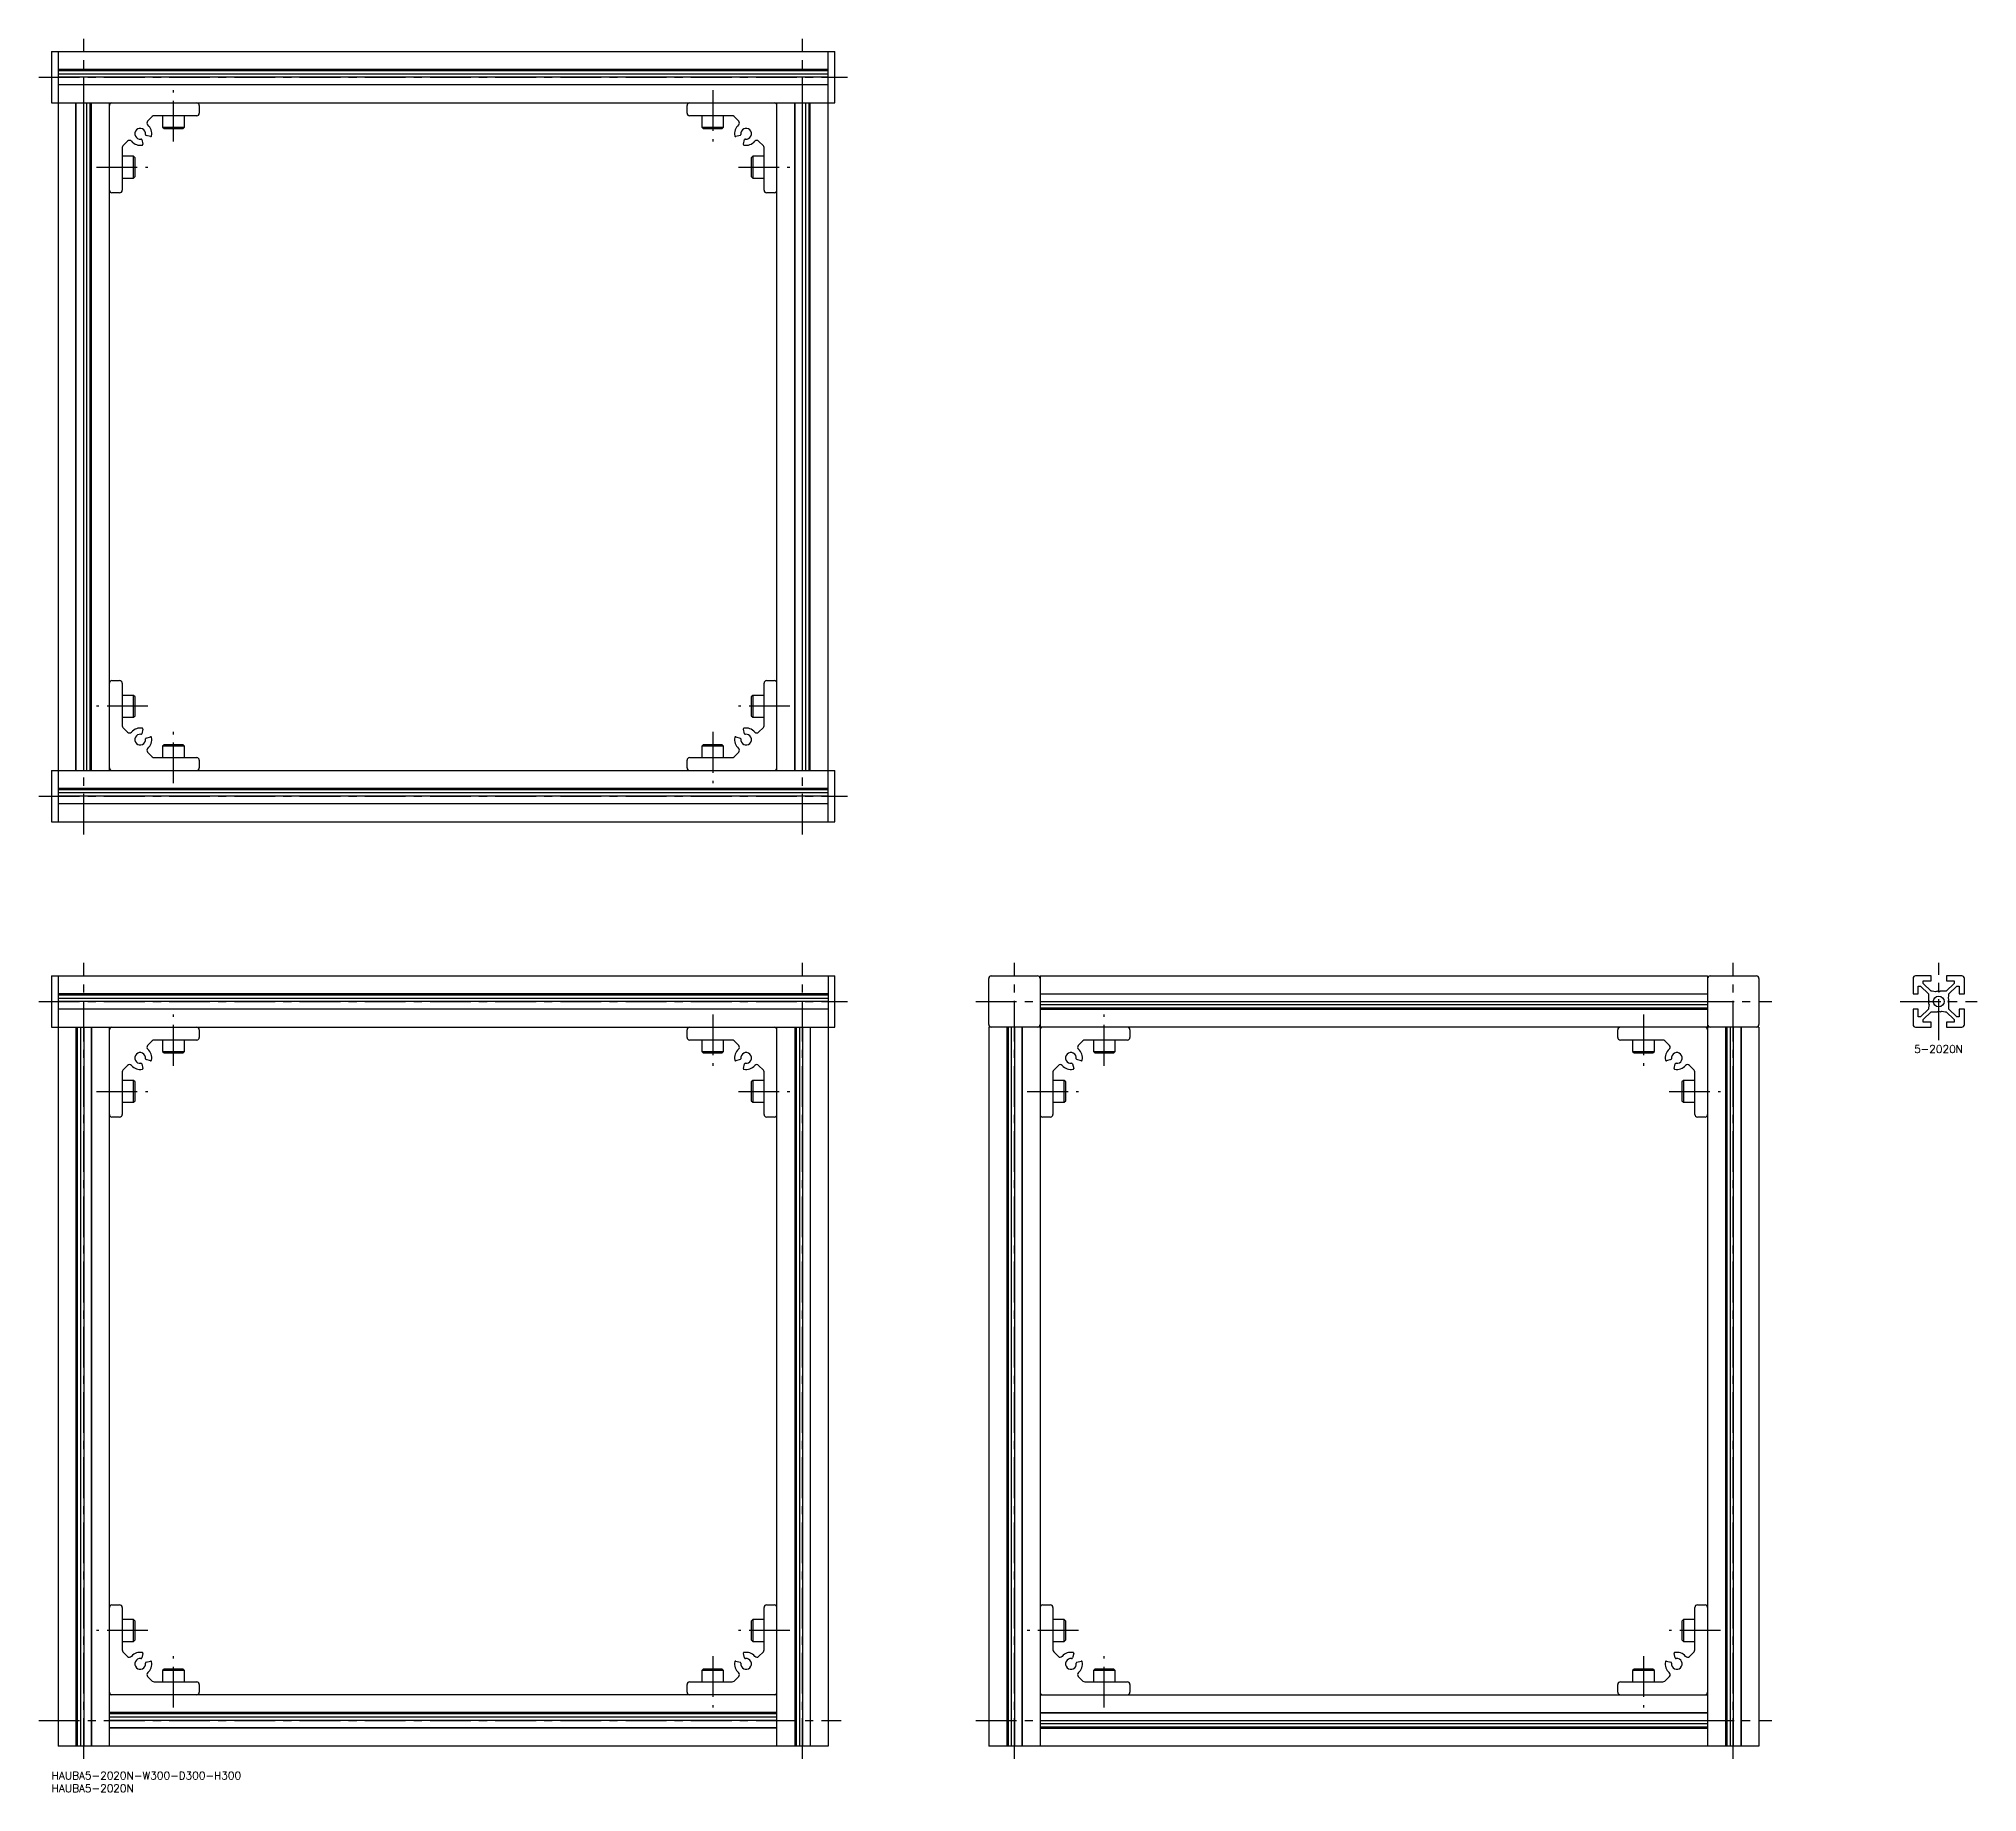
# Model space of a CAD drawing. Extents: x -5 to 750, y -8 to 675.
import ezdxf

# ---------------------------------------------------------------- set-up
doc = ezdxf.new("R2010")
doc.units = 0
doc.header["$LTSCALE"] = 0.5
doc.linetypes.add('CENTER', pattern=[50.8, 31.75, -6.35, 6.35, -6.35])
for name, color, linetype in [('MSM_CENTER', 1, 'CENTER'), ('MSM_CONTINUOUS', 7, 'CONTINUOUS'), ('MSM_PART_NUMBER', 7, 'CONTINUOUS')]:
    doc.layers.add(name, color=color, linetype=linetype)
doc.styles.get("Standard").update_dxf_attribs({"font": 'txt.shx', "height": 3, "bigfont": 'bigfont.shx'})

# ---------------------------------------------------------------- blocks, each defined once
blk = doc.blocks.new('*U8')
at = {"layer": 'MSM_PART_NUMBER'}
blk.add_text('HAUBA5-2020N-W300-D300-H300', height=3, dxfattribs=at).set_placement((0, -3))
blk = doc.blocks.new('*U9')
at = {"layer": 'MSM_PART_NUMBER'}
blk.add_text('HAUBA5-2020N', height=3, dxfattribs=at).set_placement((0, -8))
blk = doc.blocks.new('*U10')
at = {"layer": 'MSM_PART_NUMBER'}
blk.add_text('5-2020N', height=3, dxfattribs=at).set_placement((725.4, 279.97))

msp = doc.modelspace()

# ---------------------------------------------------------------- linework, layer by layer
at = {"layer": 'MSM_CENTER'}
for p, q in [((12.5, 365), (12.5, 675)), ((292.5, 365), (292.5, 675)), ((-5, 660), (310, 660)), ((47.5, 635), (47.5, 655)), ((257.5, 655), (257.5, 635)), ((17.5, 625), (37.5, 625)), ((267.5, 625), (287.5, 625)), ((37.5, 415), (17.5, 415)), ((287.5, 415), (267.5, 415)), ((47.5, 385), (47.5, 405)), ((257.5, 405), (257.5, 385)), ((-5, 380), (310, 380)), ((12.5, 5), (12.5, 315)), ((292.5, 5), (292.5, 315)), ((375, 5), (375, 315)), ((655, 5), (655, 315)), ((735, 285), (735, 315)), ((-5, 300), (310, 300)), ((47.5, 275), (47.5, 295)), ((257.5, 295), (257.5, 275)), ((360, 300), (670, 300)), ((410, 275), (410, 295)), ((620, 295), (620, 275)), ((720, 300), (750, 300)), ((17.5, 265), (37.5, 265)), ((267.5, 265), (287.5, 265)), ((380, 265), (400, 265)), ((630, 265), (650, 265)), ((37.5, 55), (17.5, 55)), ((287.5, 55), (267.5, 55)), ((400, 55), (380, 55)), ((650, 55), (630, 55)), ((47.5, 25), (47.5, 45)), ((257.5, 45), (257.5, 25)), ((410, 25), (410, 45)), ((620, 45), (620, 25)), ((-5, 20), (307.5, 20)), ((360, 20), (670, 20))]:
    msp.add_line(p, q, dxfattribs=at)
at = {"layer": 'MSM_CONTINUOUS'}
for p, q in [((0, 670), (305, 670)), ((0, 670), (0, 650)), ((2.5, 670), (2.5, 370)), ((302.5, 370), (302.5, 670)), ((305, 650), (305, 670)), ((302.5, 663), (2.5, 663)), ((302.5, 662.94), (2.5, 662.94)), ((302.5, 662.5), (2.5, 662.5)), ((302.5, 661.22), (2.5, 661.22)), ((302.5, 660), (2.5, 660)), ((302.5, 657.06), (2.5, 657.06)), ((302.5, 657), (2.5, 657)), ((0, 650), (305, 650)), ((9.5, 390), (9.5, 650)), ((9.56, 390), (9.56, 650)), ((12.5, 390), (12.5, 650)), ((13.72, 390), (13.72, 650)), ((15, 390), (15, 650)), ((15.44, 390), (15.44, 650)), ((15.5, 390), (15.5, 650)), ((22.5, 390), (22.5, 650)), ((282.5, 390), (282.5, 650)), ((289.5, 390), (289.5, 650)), ((289.56, 390), (289.56, 650)), ((292.5, 390), (292.5, 650)), ((293.72, 390), (293.72, 650)), ((295, 390), (295, 650)), ((295.44, 390), (295.44, 650)), ((295.5, 390), (295.5, 650)), ((39.21, 644.71), (37.38, 642.88)), ((56.5, 645), (39.91, 645)), ((43.25, 645), (43.25, 640.57)), ((51.75, 640.57), (51.75, 645)), ((57.5, 649), (57.5, 646)), ((247.5, 646), (247.5, 649)), ((265.09, 645), (248.5, 645)), ((253.25, 645), (253.25, 640.57)), ((261.75, 640.57), (261.75, 645)), ((267.62, 642.88), (265.79, 644.71)), ((29.62, 635.12), (27.79, 633.29)), ((35.12, 635.7), (35.58, 633.95)), ((38.55, 636.92), (36.8, 637.38)), ((43.25, 640.57), (43.82, 640)), ((43.25, 640.57), (51.75, 640.57)), ((43.82, 640), (51.18, 640)), ((51.18, 640), (51.75, 640.57)), ((253.25, 640.57), (253.82, 640)), ((253.25, 640.57), (261.75, 640.57)), ((253.82, 640), (261.18, 640)), ((261.18, 640), (261.75, 640.57)), ((268.2, 637.38), (266.45, 636.92)), ((269.42, 633.95), (269.88, 635.7)), ((277.21, 633.29), (275.38, 635.12)), ((27.5, 632.59), (27.5, 616)), ((31.93, 629.25), (27.5, 629.25)), ((32.5, 628.68), (31.93, 629.25)), ((31.93, 620.75), (31.93, 629.25)), ((32.5, 621.32), (32.5, 628.68)), ((273.07, 629.25), (272.5, 628.68)), ((272.5, 628.68), (272.5, 621.32)), ((277.5, 629.25), (273.07, 629.25)), ((273.07, 629.25), (273.07, 620.75)), ((277.5, 616), (277.5, 632.59)), ((27.5, 620.75), (31.93, 620.75)), ((31.93, 620.75), (32.5, 621.32)), ((272.5, 621.32), (273.07, 620.75)), ((273.07, 620.75), (277.5, 620.75)), ((26.5, 615), (23.5, 615)), ((281.5, 615), (278.5, 615)), ((23.5, 425), (26.5, 425)), ((27.5, 424), (27.5, 407.41)), ((277.5, 407.41), (277.5, 424)), ((278.5, 425), (281.5, 425)), ((31.93, 419.25), (27.5, 419.25)), ((32.5, 418.68), (31.93, 419.25)), ((31.93, 410.75), (31.93, 419.25)), ((32.5, 411.32), (32.5, 418.68)), ((273.07, 419.25), (272.5, 418.68)), ((272.5, 418.68), (272.5, 411.32)), ((277.5, 419.25), (273.07, 419.25)), ((273.07, 419.25), (273.07, 410.75)), ((27.5, 410.75), (31.93, 410.75)), ((31.93, 410.75), (32.5, 411.32)), ((272.5, 411.32), (273.07, 410.75)), ((273.07, 410.75), (277.5, 410.75)), ((27.79, 406.71), (29.62, 404.88)), ((35.58, 406.05), (35.12, 404.3)), ((36.8, 402.62), (38.55, 403.08)), ((266.45, 403.08), (268.2, 402.62)), ((269.88, 404.3), (269.42, 406.05)), ((275.38, 404.88), (277.21, 406.71)), ((37.38, 397.12), (39.21, 395.29)), ((39.91, 395), (56.5, 395)), ((43.82, 400), (43.25, 399.43)), ((43.25, 399.43), (43.25, 395)), ((51.75, 399.43), (43.25, 399.43)), ((51.18, 400), (43.82, 400)), ((51.75, 399.43), (51.18, 400)), ((51.75, 395), (51.75, 399.43)), ((57.5, 394), (57.5, 391)), ((247.5, 391), (247.5, 394)), ((248.5, 395), (265.09, 395)), ((253.82, 400), (253.25, 399.43)), ((253.25, 399.43), (253.25, 395)), ((261.75, 399.43), (253.25, 399.43)), ((261.18, 400), (253.82, 400)), ((261.75, 399.43), (261.18, 400)), ((261.75, 395), (261.75, 399.43)), ((265.79, 395.29), (267.62, 397.12)), ((0, 390), (305, 390)), ((0, 390), (0, 370)), ((305, 370), (305, 390)), ((302.5, 383), (2.5, 383)), ((302.5, 382.94), (2.5, 382.94)), ((302.5, 382.5), (2.5, 382.5)), ((302.5, 381.22), (2.5, 381.22)), ((302.5, 380), (2.5, 380)), ((0, 370), (305, 370)), ((302.5, 377.06), (2.5, 377.06)), ((302.5, 377), (2.5, 377)), ((0, 310), (305, 310)), ((0, 310), (0, 290)), ((2.5, 310), (2.5, 10)), ((302.5, 310), (302.5, 10)), ((305, 290), (305, 310)), ((366, 310), (384, 310)), ((385, 310), (385, 10)), ((385, 310), (645, 310)), ((645, 310), (645, 10)), ((646, 310), (664, 310)), ((732, 310), (726, 310)), ((732, 308), (732, 310)), ((744, 310), (738, 310)), ((738, 310), (738, 308)), ((302.5, 303), (2.5, 303)), ((302.5, 302.94), (2.5, 302.94)), ((302.5, 302.5), (2.5, 302.5)), ((365, 291), (365, 309)), ((385, 303), (645, 303)), ((385, 302.94), (645, 302.94)), ((665, 309), (665, 291)), ((725, 309), (725, 303)), ((725, 303), (727, 303)), ((727, 303), (727, 306)), ((727, 306), (727.94, 306)), ((727.94, 306), (731, 302.94)), ((729, 307.06), (729, 308)), ((729, 308), (732, 308)), ((732.06, 304), (729, 307.06)), ((731, 302.94), (731, 300.65)), ((732.5, 304), (732.06, 304)), ((733.78, 303.75), (732.5, 304)), ((734.1, 303.93), (733.78, 303.75)), ((735, 303.7), (734.6, 303.93)), ((735.4, 303.93), (735, 303.7)), ((737.94, 304), (735.65, 304)), ((741, 307.06), (737.94, 304)), ((738, 308), (741, 308)), ((738.75, 301.22), (739, 302.5)), ((739, 302.94), (742.06, 306)), ((739, 302.5), (739, 302.94)), ((741, 308), (741, 307.06)), ((742.06, 306), (743, 306)), ((743, 306), (743, 303)), ((743, 303), (745, 303)), ((745, 303), (745, 309)), ((302.5, 301.22), (2.5, 301.22)), ((302.5, 300), (2.5, 300)), ((302.5, 297.06), (2.5, 297.06)), ((302.5, 297), (2.5, 297)), ((385, 300), (645, 300)), ((385, 298.78), (645, 298.78)), ((385, 297.5), (645, 297.5)), ((385, 297.06), (645, 297.06)), ((385, 297), (645, 297)), ((727, 297), (725, 297)), ((725, 297), (725, 291)), ((727, 294), (727, 297)), ((731, 297.06), (727.94, 294)), ((729, 292.94), (732.06, 296)), ((731.25, 298.78), (731, 297.5)), ((731, 297.5), (731, 297.06)), ((731.07, 300.4), (731.3, 300)), ((731.3, 300), (731.07, 299.6)), ((731.07, 299.1), (731.25, 298.78)), ((732.06, 296), (734.35, 296)), ((734.6, 296.07), (735, 296.3)), ((735, 296.3), (735.4, 296.07)), ((735.9, 296.07), (736.22, 296.25)), ((736.22, 296.25), (737.5, 296)), ((737.5, 296), (737.94, 296)), ((737.94, 296), (741, 292.94)), ((738.7, 300), (738.93, 300.4)), ((738.93, 299.6), (738.7, 300)), ((738.93, 300.9), (738.75, 301.22)), ((739, 297.06), (739, 299.35)), ((742.06, 294), (739, 297.06)), ((745, 297), (743, 297)), ((743, 297), (743, 294)), ((745, 291), (745, 297)), ((0, 290), (305, 290)), ((9.5, 290), (9.5, 10)), ((9.56, 290), (9.56, 10)), ((10, 290), (10, 10)), ((11.28, 290), (11.28, 10)), ((12.5, 290), (12.5, 10)), ((15.44, 290), (15.44, 10)), ((15.5, 290), (15.5, 10)), ((22.5, 10), (22.5, 290)), ((57.5, 289), (57.5, 286)), ((247.5, 286), (247.5, 289)), ((282.5, 10), (282.5, 290)), ((289.5, 290), (289.5, 10)), ((289.56, 290), (289.56, 10)), ((290, 290), (290, 10)), ((291.28, 290), (291.28, 10)), ((292.5, 290), (292.5, 10)), ((295.44, 290), (295.44, 10)), ((295.5, 290), (295.5, 10)), ((665, 290), (365, 290)), ((365, 290), (365, 10)), ((372, 290), (372, 10)), ((372.06, 290), (372.06, 10)), ((372.5, 290), (372.5, 10)), ((373.78, 290), (373.78, 10)), ((375, 290), (375, 10)), ((377.94, 290), (377.94, 10)), ((378, 290), (378, 10)), ((420, 289), (420, 286)), ((610, 286), (610, 289)), ((652, 290), (652, 10)), ((652.06, 290), (652.06, 10)), ((652.5, 290), (652.5, 10)), ((653.78, 290), (653.78, 10)), ((655, 290), (655, 10)), ((657.94, 290), (657.94, 10)), ((658, 290), (658, 10)), ((665, 290), (665, 10)), ((726, 290), (732, 290)), ((727.94, 294), (727, 294)), ((729, 292), (729, 292.94)), ((732, 292), (729, 292)), ((732, 290), (732, 292)), ((738, 292), (738, 290)), ((741, 292), (738, 292)), ((738, 290), (744, 290)), ((741, 292.94), (741, 292)), ((743, 294), (742.06, 294)), ((39.21, 284.71), (37.38, 282.88)), ((56.5, 285), (39.91, 285)), ((43.25, 285), (43.25, 280.57)), ((43.25, 280.57), (43.82, 280)), ((43.25, 280.57), (51.75, 280.57)), ((43.82, 280), (51.18, 280)), ((51.18, 280), (51.75, 280.57)), ((51.75, 280.57), (51.75, 285)), ((265.09, 285), (248.5, 285)), ((253.25, 285), (253.25, 280.57)), ((253.25, 280.57), (253.82, 280)), ((253.25, 280.57), (261.75, 280.57)), ((253.82, 280), (261.18, 280)), ((261.18, 280), (261.75, 280.57)), ((261.75, 280.57), (261.75, 285)), ((267.62, 282.88), (265.79, 284.71)), ((401.71, 284.71), (399.88, 282.88)), ((419, 285), (402.41, 285)), ((405.75, 285), (405.75, 280.57)), ((405.75, 280.57), (406.32, 280)), ((405.75, 280.57), (414.25, 280.57)), ((406.32, 280), (413.68, 280)), ((413.68, 280), (414.25, 280.57)), ((414.25, 280.57), (414.25, 285)), ((627.59, 285), (611, 285)), ((615.75, 285), (615.75, 280.57)), ((615.75, 280.57), (616.32, 280)), ((615.75, 280.57), (624.25, 280.57)), ((616.32, 280), (623.68, 280)), ((623.68, 280), (624.25, 280.57)), ((624.25, 280.57), (624.25, 285)), ((630.12, 282.88), (628.29, 284.71)), ((27.5, 272.59), (27.5, 256)), ((29.62, 275.12), (27.79, 273.29)), ((35.12, 275.7), (35.58, 273.95)), ((38.55, 276.92), (36.8, 277.38)), ((268.2, 277.38), (266.45, 276.92)), ((269.42, 273.95), (269.88, 275.7)), ((277.21, 273.29), (275.38, 275.12)), ((277.5, 256), (277.5, 272.59)), ((390, 272.59), (390, 256)), ((392.12, 275.12), (390.29, 273.29)), ((397.62, 275.7), (398.08, 273.95)), ((401.05, 276.92), (399.3, 277.38)), ((630.7, 277.38), (628.95, 276.92)), ((631.92, 273.95), (632.38, 275.7)), ((639.71, 273.29), (637.88, 275.12)), ((640, 256), (640, 272.59)), ((31.93, 269.25), (27.5, 269.25)), ((32.5, 268.68), (31.93, 269.25)), ((31.93, 260.75), (31.93, 269.25)), ((32.5, 261.32), (32.5, 268.68)), ((273.07, 269.25), (272.5, 268.68)), ((272.5, 268.68), (272.5, 261.32)), ((277.5, 269.25), (273.07, 269.25)), ((273.07, 269.25), (273.07, 260.75)), ((394.43, 269.25), (390, 269.25)), ((395, 268.68), (394.43, 269.25)), ((394.43, 260.75), (394.43, 269.25)), ((395, 261.32), (395, 268.68)), ((635.57, 269.25), (635, 268.68)), ((635, 268.68), (635, 261.32)), ((640, 269.25), (635.57, 269.25)), ((635.57, 269.25), (635.57, 260.75)), ((27.5, 260.75), (31.93, 260.75)), ((31.93, 260.75), (32.5, 261.32)), ((272.5, 261.32), (273.07, 260.75)), ((273.07, 260.75), (277.5, 260.75)), ((390, 260.75), (394.43, 260.75)), ((394.43, 260.75), (395, 261.32)), ((635, 261.32), (635.57, 260.75)), ((635.57, 260.75), (640, 260.75)), ((26.5, 255), (23.5, 255)), ((281.5, 255), (278.5, 255)), ((389, 255), (386, 255)), ((644, 255), (641, 255)), ((23.5, 65), (26.5, 65)), ((27.5, 64), (27.5, 47.41)), ((277.5, 47.41), (277.5, 64)), ((278.5, 65), (281.5, 65)), ((386, 65), (389, 65)), ((390, 64), (390, 47.41)), ((640, 47.41), (640, 64)), ((641, 65), (644, 65)), ((31.93, 59.25), (27.5, 59.25)), ((32.5, 58.68), (31.93, 59.25)), ((31.93, 50.75), (31.93, 59.25)), ((32.5, 51.32), (32.5, 58.68)), ((273.07, 59.25), (272.5, 58.68)), ((272.5, 58.68), (272.5, 51.32)), ((277.5, 59.25), (273.07, 59.25)), ((273.07, 59.25), (273.07, 50.75)), ((394.43, 59.25), (390, 59.25)), ((395, 58.68), (394.43, 59.25)), ((394.43, 50.75), (394.43, 59.25)), ((395, 51.32), (395, 58.68)), ((635.57, 59.25), (635, 58.68)), ((635, 58.68), (635, 51.32)), ((640, 59.25), (635.57, 59.25)), ((635.57, 59.25), (635.57, 50.75)), ((27.5, 50.75), (31.93, 50.75)), ((27.79, 46.71), (29.62, 44.88)), ((31.93, 50.75), (32.5, 51.32)), ((35.58, 46.05), (35.12, 44.3)), ((269.88, 44.3), (269.42, 46.05)), ((272.5, 51.32), (273.07, 50.75)), ((273.07, 50.75), (277.5, 50.75)), ((275.38, 44.88), (277.21, 46.71)), ((390, 50.75), (394.43, 50.75)), ((390.29, 46.71), (392.12, 44.88)), ((394.43, 50.75), (395, 51.32)), ((398.08, 46.05), (397.62, 44.3)), ((632.38, 44.3), (631.92, 46.05)), ((635, 51.32), (635.57, 50.75)), ((635.57, 50.75), (640, 50.75)), ((637.88, 44.88), (639.71, 46.71)), ((36.8, 42.62), (38.55, 43.08)), ((43.82, 40), (43.25, 39.43)), ((43.25, 39.43), (43.25, 35)), ((51.75, 39.43), (43.25, 39.43)), ((51.18, 40), (43.82, 40)), ((51.75, 39.43), (51.18, 40)), ((51.75, 35), (51.75, 39.43)), ((253.82, 40), (253.25, 39.43)), ((253.25, 39.43), (253.25, 35)), ((261.75, 39.43), (253.25, 39.43)), ((261.18, 40), (253.82, 40)), ((261.75, 39.43), (261.18, 40)), ((261.75, 35), (261.75, 39.43)), ((266.45, 43.08), (268.2, 42.62)), ((399.3, 42.62), (401.05, 43.08)), ((406.32, 40), (405.75, 39.43)), ((405.75, 39.43), (405.75, 35)), ((414.25, 39.43), (405.75, 39.43)), ((413.68, 40), (406.32, 40)), ((414.25, 39.43), (413.68, 40)), ((414.25, 35), (414.25, 39.43)), ((616.32, 40), (615.75, 39.43)), ((615.75, 39.43), (615.75, 35)), ((624.25, 39.43), (615.75, 39.43)), ((623.68, 40), (616.32, 40)), ((624.25, 39.43), (623.68, 40)), ((624.25, 35), (624.25, 39.43)), ((628.95, 43.08), (630.7, 42.62)), ((37.38, 37.12), (39.21, 35.29)), ((39.91, 35), (56.5, 35)), ((57.5, 34), (57.5, 31)), ((247.5, 31), (247.5, 34)), ((248.5, 35), (265.09, 35)), ((265.79, 35.29), (267.62, 37.12)), ((399.88, 37.12), (401.71, 35.29)), ((402.41, 35), (419, 35)), ((420, 34), (420, 31)), ((610, 31), (610, 34)), ((611, 35), (627.59, 35)), ((628.29, 35.29), (630.12, 37.12)), ((282.5, 30), (22.5, 30)), ((282.5, 23), (22.5, 23)), ((282.5, 22.94), (22.5, 22.94)), ((385, 30), (645, 30)), ((385, 23), (645, 23)), ((385, 22.94), (645, 22.94)), ((282.5, 22.5), (22.5, 22.5)), ((282.5, 21.22), (22.5, 21.22)), ((282.5, 20), (22.5, 20)), ((282.5, 17.06), (22.5, 17.06)), ((282.5, 17), (22.5, 17)), ((385, 20), (645, 20)), ((385, 18.78), (645, 18.78)), ((385, 17.5), (645, 17.5)), ((385, 17.06), (645, 17.06)), ((385, 17), (645, 17)), ((302.5, 10), (2.5, 10)), ((665, 10), (365, 10))]:
    msp.add_line(p, q, dxfattribs=at)
msp.add_circle((735, 300), 2.1, dxfattribs=at)
for centre, radius, start, end in [((23.5, 649), 1, 90, 180), ((56.5, 649), 1, 0, 90), ((248.5, 649), 1, 90, 180), ((281.5, 649), 1, 0, 90), ((38.09, 642.17), 1, 135, 229.31913), ((39.91, 644), 1, 90, 135), ((56.5, 646), 1, 270, 0), ((248.5, 646), 1, 180, 270), ((265.09, 644), 1, 45, 90), ((266.91, 642.17), 1, 310.68088, 45), ((30.33, 634.41), 1, 40.68088, 135), ((34.5, 638), 4.5, 220.68088, 280.90396), ((34.5, 638), 2.1, 352.18075, 277.81924), ((34.83, 635.62), 0.3, 15, 97.81924), ((36.88, 637.67), 0.3, 172.18076, 255), ((34.5, 638), 4.5, 349.09604, 49.31912), ((38.62, 637.21), 0.3, 255, 349.09606), ((270.5, 638), 4.5, 130.68088, 190.90396), ((266.38, 637.21), 0.3, 190.90396, 285), ((268.12, 637.67), 0.3, 285, 7.81924), ((270.5, 638), 2.1, 262.18075, 187.81924), ((270.5, 638), 4.5, 259.09604, 319.31912), ((270.17, 635.62), 0.3, 82.18076, 165), ((274.67, 634.41), 1, 45, 139.31913), ((28.5, 632.59), 1, 135, 180), ((35.29, 633.88), 0.3, 280.90396, 15), ((269.71, 633.88), 0.3, 165, 259.09606), ((276.5, 632.59), 1, 0, 45), ((23.5, 616), 1, 180, 270), ((26.5, 616), 1, 270, 0), ((278.5, 616), 1, 180, 270), ((281.5, 616), 1, 270, 0), ((23.5, 424), 1, 90, 180), ((26.5, 424), 1, 0, 90), ((278.5, 424), 1, 90, 180), ((281.5, 424), 1, 0, 90), ((28.5, 407.41), 1, 180, 225), ((30.33, 405.59), 1, 225, 319.31913), ((34.5, 402), 4.5, 79.09604, 139.31912), ((34.5, 402), 2.1, 82.18075, 7.81924), ((34.83, 404.38), 0.3, 262.18076, 345), ((35.29, 406.12), 0.3, 345, 79.09606), ((36.88, 402.33), 0.3, 105, 187.81924), ((34.5, 402), 4.5, 310.68088, 10.90396), ((38.62, 402.79), 0.3, 10.90396, 105), ((270.5, 402), 4.5, 169.09604, 229.31912), ((266.38, 402.79), 0.3, 75, 169.09606), ((268.12, 402.33), 0.3, 352.18076, 75), ((270.5, 402), 2.1, 172.18075, 97.81924), ((269.71, 406.12), 0.3, 100.90396, 195), ((270.5, 402), 4.5, 40.68088, 100.90396), ((270.17, 404.38), 0.3, 195, 277.81924), ((274.67, 405.59), 1, 220.68088, 315), ((276.5, 407.41), 1, 315, 0), ((38.09, 397.83), 1, 130.68088, 225), ((39.91, 396), 1, 225, 270), ((56.5, 394), 1, 0, 90), ((248.5, 394), 1, 90, 180), ((265.09, 396), 1, 270, 315), ((266.91, 397.83), 1, 315, 49.31913), ((23.5, 391), 1, 180, 270), ((56.5, 391), 1, 270, 0), ((248.5, 391), 1, 180, 270), ((281.5, 391), 1, 270, 0), ((366, 309), 1, 90, 180), ((384, 309), 1, 0, 90), ((646, 309), 1, 90, 180), ((664, 309), 1, 0, 90), ((726, 309), 1, 90, 180), ((744, 309), 1, 0, 90), ((734.35, 303.5), 0.5, 60, 120), ((735.65, 303.5), 0.5, 90, 120), ((731.5, 300.65), 0.5, 180, 210), ((731.5, 299.35), 0.5, 150, 210), ((734.35, 296.5), 0.5, 270, 300), ((735.65, 296.5), 0.5, 240, 300), ((738.5, 300.65), 0.5, 330, 30), ((738.5, 299.35), 0.5, 0, 30), ((23.5, 289), 1, 90, 180), ((56.5, 289), 1, 0, 90), ((248.5, 289), 1, 90, 180), ((281.5, 289), 1, 0, 90), ((366, 291), 1, 180, 270), ((384, 291), 1, 270, 0), ((386, 289), 1, 90, 180), ((419, 289), 1, 0, 90), ((611, 289), 1, 90, 180), ((644, 289), 1, 0, 90), ((646, 291), 1, 180, 270), ((664, 291), 1, 270, 0), ((726, 291), 1, 180, 270), ((744, 291), 1, 270, 0), ((34.5, 278), 2.1, 352.18075, 277.81924), ((38.09, 282.17), 1, 135, 229.31913), ((34.5, 278), 4.5, 349.09604, 49.31912), ((39.91, 284), 1, 90, 135), ((56.5, 286), 1, 270, 0), ((248.5, 286), 1, 180, 270), ((265.09, 284), 1, 45, 90), ((270.5, 278), 4.5, 130.68088, 190.90396), ((266.91, 282.17), 1, 310.68088, 45), ((270.5, 278), 2.1, 262.18075, 187.81924), ((397, 278), 2.1, 352.18075, 277.81924), ((400.59, 282.17), 1, 135, 229.31913), ((397, 278), 4.5, 349.09604, 49.31912), ((402.41, 284), 1, 90, 135), ((419, 286), 1, 270, 0), ((611, 286), 1, 180, 270), ((627.59, 284), 1, 45, 90), ((633, 278), 4.5, 130.68088, 190.90396), ((629.41, 282.17), 1, 310.68088, 45), ((633, 278), 2.1, 262.18075, 187.81924), ((28.5, 272.59), 1, 135, 180), ((30.33, 274.41), 1, 40.68088, 135), ((34.5, 278), 4.5, 220.68088, 280.90396), ((34.83, 275.62), 0.3, 15, 97.81924), ((35.29, 273.88), 0.3, 280.90396, 15), ((36.88, 277.67), 0.3, 172.18076, 255), ((38.62, 277.21), 0.3, 255, 349.09606), ((266.38, 277.21), 0.3, 190.90396, 285), ((268.12, 277.67), 0.3, 285, 7.81924), ((269.71, 273.88), 0.3, 165, 259.09606), ((270.5, 278), 4.5, 259.09604, 319.31912), ((270.17, 275.62), 0.3, 82.18076, 165), ((274.67, 274.41), 1, 45, 139.31913), ((276.5, 272.59), 1, 0, 45), ((391, 272.59), 1, 135, 180), ((392.83, 274.41), 1, 40.68088, 135), ((397, 278), 4.5, 220.68088, 280.90396), ((397.33, 275.62), 0.3, 15, 97.81924), ((397.79, 273.88), 0.3, 280.90396, 15), ((399.38, 277.67), 0.3, 172.18076, 255), ((401.12, 277.21), 0.3, 255, 349.09606), ((628.88, 277.21), 0.3, 190.90396, 285), ((630.62, 277.67), 0.3, 285, 7.81924), ((632.21, 273.88), 0.3, 165, 259.09606), ((633, 278), 4.5, 259.09604, 319.31912), ((632.67, 275.62), 0.3, 82.18076, 165), ((637.17, 274.41), 1, 45, 139.31913), ((639, 272.59), 1, 0, 45), ((23.5, 256), 1, 180, 270), ((26.5, 256), 1, 270, 0), ((278.5, 256), 1, 180, 270), ((281.5, 256), 1, 270, 0), ((386, 256), 1, 180, 270), ((389, 256), 1, 270, 0), ((641, 256), 1, 180, 270), ((644, 256), 1, 270, 0), ((23.5, 64), 1, 90, 180), ((26.5, 64), 1, 0, 90), ((278.5, 64), 1, 90, 180), ((281.5, 64), 1, 0, 90), ((386, 64), 1, 90, 180), ((389, 64), 1, 0, 90), ((641, 64), 1, 90, 180), ((644, 64), 1, 0, 90), ((28.5, 47.41), 1, 180, 225), ((34.5, 42), 4.5, 79.09604, 139.31912), ((35.29, 46.12), 0.3, 345, 79.09606), ((269.71, 46.12), 0.3, 100.90396, 195), ((270.5, 42), 4.5, 40.68088, 100.90396), ((276.5, 47.41), 1, 315, 0), ((391, 47.41), 1, 180, 225), ((397, 42), 4.5, 79.09604, 139.31912), ((397.79, 46.12), 0.3, 345, 79.09606), ((632.21, 46.12), 0.3, 100.90396, 195), ((633, 42), 4.5, 40.68088, 100.90396), ((639, 47.41), 1, 315, 0), ((30.33, 45.59), 1, 225, 319.31913), ((34.5, 42), 2.1, 82.18075, 7.81924), ((34.83, 44.38), 0.3, 262.18076, 345), ((36.88, 42.33), 0.3, 105, 187.81924), ((38.09, 37.83), 1, 130.68088, 225), ((34.5, 42), 4.5, 310.68088, 10.90396), ((38.62, 42.79), 0.3, 10.90396, 105), ((270.5, 42), 4.5, 169.09604, 229.31912), ((266.38, 42.79), 0.3, 75, 169.09606), ((266.91, 37.83), 1, 315, 49.31913), ((268.12, 42.33), 0.3, 352.18076, 75), ((270.5, 42), 2.1, 172.18075, 97.81924), ((270.17, 44.38), 0.3, 195, 277.81924), ((274.67, 45.59), 1, 220.68088, 315), ((392.83, 45.59), 1, 225, 319.31913), ((397, 42), 2.1, 82.18075, 7.81924), ((397.33, 44.38), 0.3, 262.18076, 345), ((399.38, 42.33), 0.3, 105, 187.81924), ((400.59, 37.83), 1, 130.68088, 225), ((397, 42), 4.5, 310.68088, 10.90396), ((401.12, 42.79), 0.3, 10.90396, 105), ((633, 42), 4.5, 169.09604, 229.31912), ((628.88, 42.79), 0.3, 75, 169.09606), ((629.41, 37.83), 1, 315, 49.31913), ((630.62, 42.33), 0.3, 352.18076, 75), ((633, 42), 2.1, 172.18075, 97.81924), ((632.67, 44.38), 0.3, 195, 277.81924), ((637.17, 45.59), 1, 220.68088, 315), ((23.5, 31), 1, 180, 270), ((39.91, 36), 1, 225, 270), ((56.5, 34), 1, 0, 90), ((56.5, 31), 1, 270, 0), ((248.5, 34), 1, 90, 180), ((248.5, 31), 1, 180, 270), ((265.09, 36), 1, 270, 315), ((281.5, 31), 1, 270, 0), ((386, 31), 1, 180, 270), ((402.41, 36), 1, 225, 270), ((419, 34), 1, 0, 90), ((419, 31), 1, 270, 0), ((611, 34), 1, 90, 180), ((611, 31), 1, 180, 270), ((627.59, 36), 1, 270, 315), ((644, 31), 1, 270, 0)]:
    msp.add_arc(centre, radius, start, end, dxfattribs=at)

# ---------------------------------------------------------------- block references
for name in ['*U10', '*U8', '*U9']:
    msp.add_blockref(name, (0, 0), dxfattribs=at)

doc.saveas('drawing.dxf')
